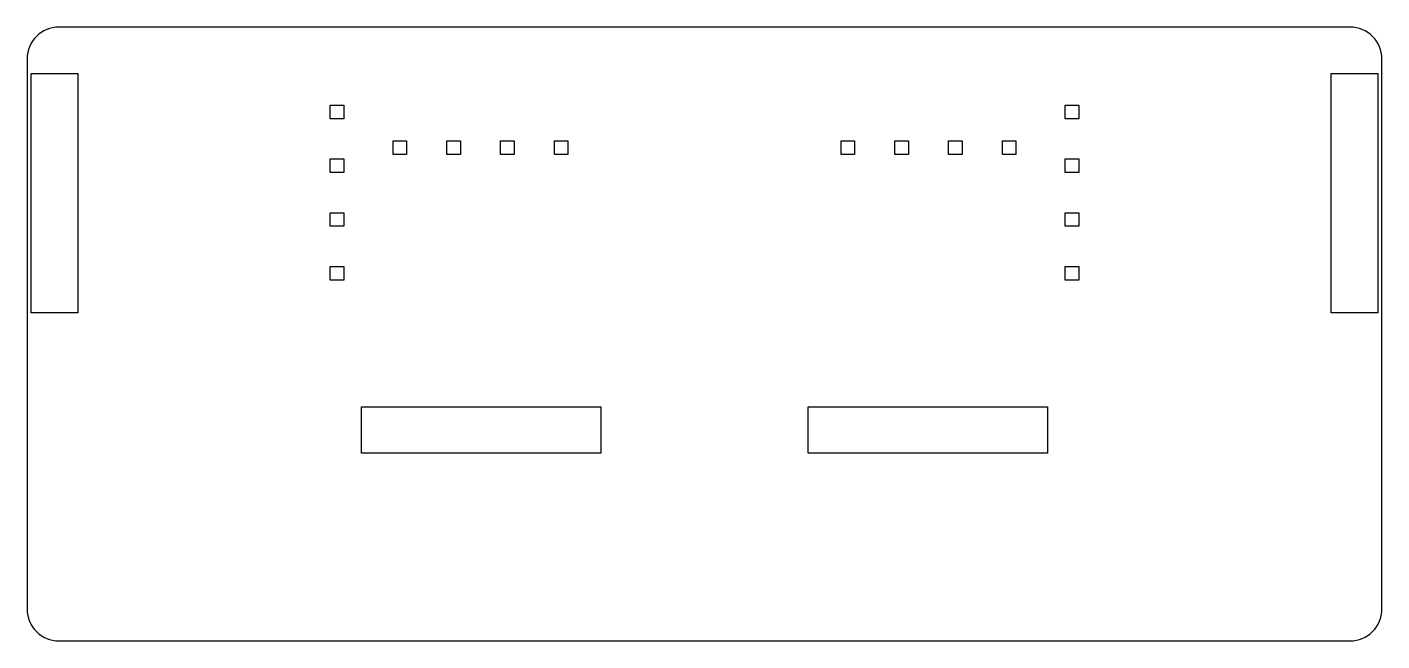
# Model space of a CAD drawing. Header units: millimetres. Extents: x -34.8 to 29.2, y -49.1 to -20.1.
import ezdxf

# ---------------------------------------------------------------- set-up
doc = ezdxf.new("R2010")
doc.units = ezdxf.units.MM

msp = doc.modelspace()

# ---------------------------------------------------------------- linework, layer by layer
msp.add_lwpolyline([(-33.259, -20.066, 0.414214), (-34.759, -21.566), (-34.759, -47.566, 0.414214), (-33.259, -49.066), (27.741, -49.066, 0.414214), (29.241, -47.566), (29.241, -21.566, 0.414214), (27.741, -20.066)], format="xyb", close=True)
for points in [[(-32.359, -22.266), (-32.359, -33.566), (-34.559, -33.566), (-34.559, -22.266)], [(26.841, -22.266), (29.041, -22.266), (29.041, -33.566), (26.841, -33.566)], [(-20.439, -23.756), (-19.799, -23.756), (-19.799, -24.396), (-20.439, -24.396)], [(14.281, -23.756), (14.921, -23.756), (14.921, -24.396), (14.281, -24.396)], [(-16.829, -25.443), (-16.829, -26.083), (-17.469, -26.083), (-17.469, -25.443)], [(-14.929, -25.443), (-14.289, -25.443), (-14.289, -26.083), (-14.929, -26.083)], [(-12.389, -25.443), (-11.749, -25.443), (-11.749, -26.083), (-12.389, -26.083)], [(-9.849, -25.443), (-9.209, -25.443), (-9.209, -26.083), (-9.849, -26.083)], [(3.691, -26.083), (3.691, -25.443), (4.331, -25.443), (4.331, -26.083)], [(6.231, -26.083), (6.231, -25.443), (6.871, -25.443), (6.871, -26.083)], [(9.411, -25.443), (9.411, -26.083), (8.771, -26.083), (8.771, -25.443)], [(11.311, -26.083), (11.311, -25.443), (11.951, -25.443), (11.951, -26.083)], [(-20.439, -26.936), (-20.439, -26.296), (-19.799, -26.296), (-19.799, -26.936)], [(14.281, -26.936), (14.281, -26.296), (14.921, -26.296), (14.921, -26.936)], [(-20.439, -29.476), (-20.439, -28.836), (-19.799, -28.836), (-19.799, -29.476)], [(14.281, -29.476), (14.281, -28.836), (14.921, -28.836), (14.921, -29.476)], [(-20.439, -32.016), (-20.439, -31.376), (-19.799, -31.376), (-19.799, -32.016)], [(14.281, -32.016), (14.281, -31.376), (14.921, -31.376), (14.921, -32.016)], [(-18.959, -38.003), (-7.659, -38.003), (-7.659, -40.203), (-18.959, -40.203)], [(2.141, -40.203), (2.141, -38.003), (13.441, -38.003), (13.441, -40.203)]]:
    msp.add_lwpolyline(points, close=True)

doc.saveas('drawing.dxf')
